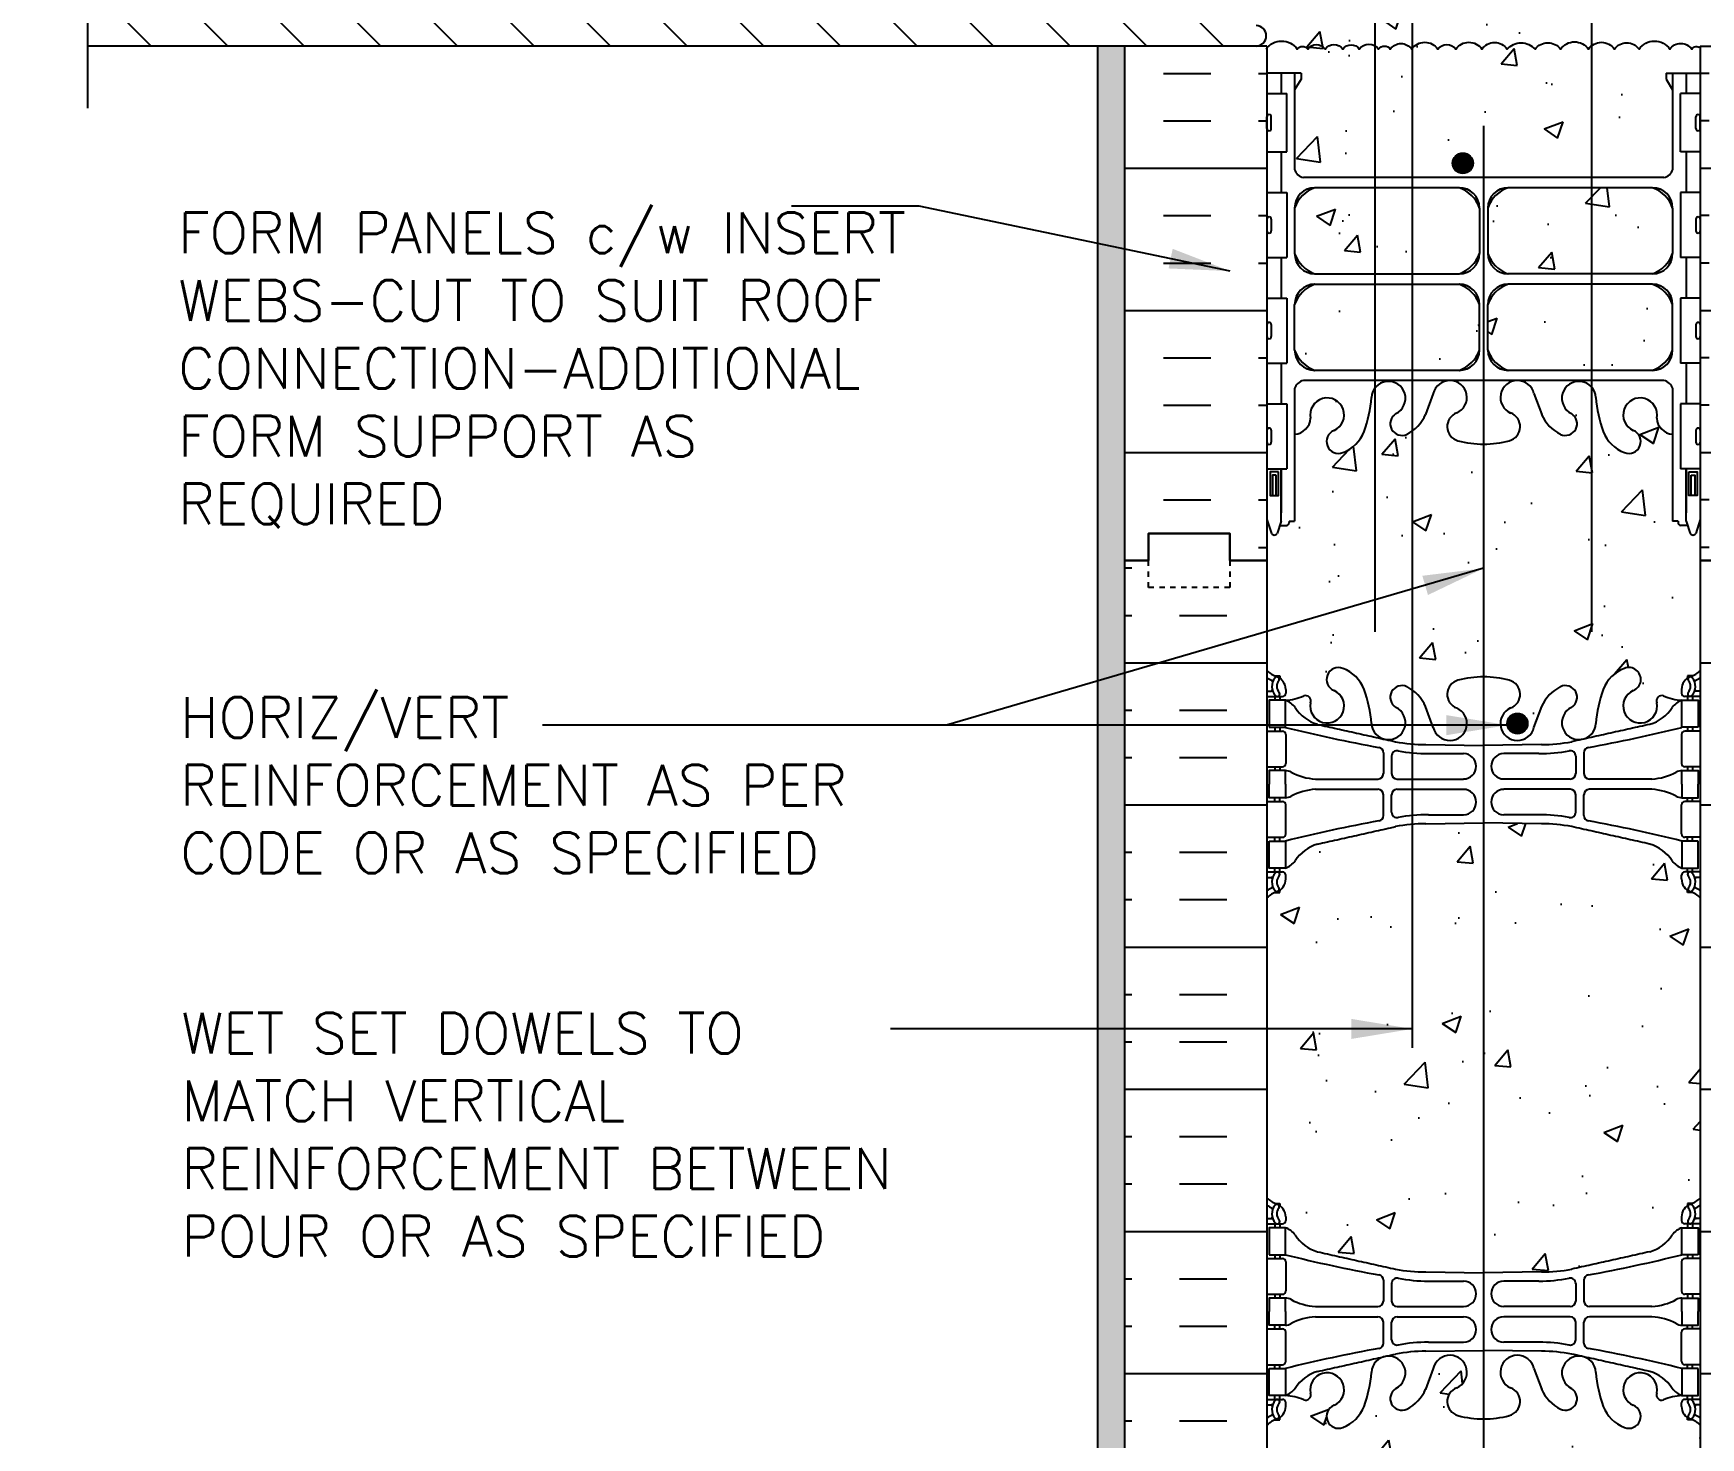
# Model space of a CAD drawing. Header units: inches. Extents: x 108 to 209, y 128 to 196.
# Drawn here: x 155.59 to 186.38, y 151.07 to 177 of the extents above; entities that cross this region are included whole.
import ezdxf

# ---------------------------------------------------------------- set-up
doc = ezdxf.new("R2010")
doc.units = ezdxf.units.IN
doc.header["$LTSCALE"] = 0.5
doc.header["$MEASUREMENT"] = 0
doc.linetypes.add('DASHED2', pattern=[0.375, 0.25, -0.125])
for name, color, linetype in [('HATCH', 12, 'Continuous'), ('line25', 2, 'Continuous'), ('LINE3', 3, 'Continuous'), ('LINE50', 5, 'Continuous'), ('LINE9', 9, 'Continuous'), ('TEXT', 4, 'Continuous'), ('Web_Edge', 9, 'Continuous')]:
    doc.layers.add(name, color=color, linetype=linetype)
doc.styles.add('DIM', font='romans.shx', dxfattribs={"width": 0.7})
doc.styles.add('ROMANS', font='romans.shx', dxfattribs={"height": 0.75})
doc.dimstyles.new('ext_12', dxfattribs={"dimscale": 12, "dimtxt": 0.09375, "dimasz": 0.09375, "dimexe": 0.09375, "dimexo": 0.0625, "dimgap": 0.0625, "dimtad": 1, "dimdec": 1, "dimzin": 3, "dimdsep": 46, "dimlunit": 4, "dimtxsty": 'DIM', "dimcen": 0.09, "dimdle": 0.09375, "dimclrt": 4, "dimadec": 0, "dimazin": 0, "dimtfac": 1, "dimtdec": 1, "dimtmove": 2, "dimatfit": 3, "dimfxl": 1, "dimfrac": 2, "dimtolj": 1, "dimtzin": 0, "dimarcsym": 0})

msp = doc.modelspace()

# ---------------------------------------------------------------- hatches: boundary and pattern name
at = {"layer": 'HATCH'}
h = msp.add_hatch(dxfattribs=at)
h.set_pattern_fill('ANSI31', color=256, scale=8, style=0)
h.set_pattern_definition([(135, (364.2272, 0), (0.7071068, 0.7071068), [])])
h.paths.add_polyline_path([(156.592, 176.764), (156.592, 178.991, 0.545356), (155.715, 183.102), (155.592, 183.226), (156.592, 183.226), (157.592, 183.226), (156.592, 184.226), (156.592, 184.764), (173.33, 184.764), (174.33, 184.764), (174.33, 183.264, 1.788289), (176.56, 179.635), (178.006, 179.483), (178.169, 177.139, -1), (178.169, 176.764)])
h.paths.add_polyline_path([(170.33, 180.764, 1), (165.33, 180.764, 1)], flags=16)
h.paths.add_polyline_path([(163.83, 180.764, 1), (158.83, 180.764, 1)], flags=16)
h = msp.add_hatch(dxfattribs=at)
h.set_pattern_fill('AR-CONC', color=256, scale=0.5)
h.set_pattern_definition([(50, (0, 0), (3.5863, -0.31376), [0.375, -4.125]), (355, (0, 0), (-0.693757, 3.76096), [0.3, -3.3]), (100.4514, (0.299, -0.026), (2.892544, 3.4472), [0.3187, -3.50571]), (46.1842, (0, 1), (5.33621, -0.8276), [0.5625, -6.1875]), (96.6356, (0.4447, 0.931), (4.67331, 4.87059), [0.47805, -5.25857]), (351.1842, (0, 1), (4.67331, 4.87059), [0.45, -4.95]), (21, (0.5, 0.75), (2.984535, -2.013094), [0.375, -4.125]), (326, (0.5, 0.75), (1.216577, 3.62575), [0.3, -3.3]), (71.4514, (0.7487, 0.5822), (4.20111, 1.612656), [0.3187, -3.50571]), (37.5, (0, 0), (0.060799, 1.664469), [0, -3.26, 0, -3.35, 0, -3.3125]), (7.5, (0, 0), (1.315348, 1.972059), [0, -1.91, 0, -3.185, 0, -1.2625]), (327.5, (-1.115, 0), (2.669112, -0.1127744), [0, -1.25, 0, -3.9, 0, -5.175]), (317.5, (-1.615, 0), (2.91593, 0.500525), [0, -1.625, 0, -2.59, 0, -3.675])])
h.paths.add_polyline_path([(186.136, 167.913), (186.01, 167.913, -0.414214), (185.96, 167.963), (185.96, 167.993), (185.86, 167.993), (185.86, 169.595, -0.380392), (185.567, 169.89, 2.087231), (185.133, 169.665, -1), (184.97, 169.256, -0.21345), (184.578, 169.646, -0.068226), (184.442, 170.274, 1.753171), (183.991, 169.977, -0.940793), (183.788, 169.594, -0.173075), (183.442, 169.96), (183.299, 170.347, 1.612474), (182.868, 169.988, -0.734872), (182.844, 169.477, -0.068475), (182.37, 169.414, -0.068475), (181.896, 169.477, -0.734872), (181.873, 169.988, 1.612474), (181.441, 170.347), (181.299, 169.96, -0.173075), (180.953, 169.594, -0.940793), (180.749, 169.977, 1.753171), (180.298, 170.274, -0.068226), (180.163, 169.646, -0.21345), (179.771, 169.256, -1), (179.607, 169.665, 2.087231), (179.173, 169.89, -0.380397), (178.88, 169.595), (178.88, 167.993), (178.78, 167.993), (178.78, 167.963, -0.414214), (178.73, 167.913), (178.604, 167.913), (178.555, 167.763, -0.6), (178.455, 167.763), (178.37, 168.024), (178.37, 167.264), (178.37, 165.23, 0.088416), (178.516, 165.133), (178.606, 165.133), (178.606, 165.091, -0.249069), (178.716, 164.884), (178.716, 164.816, -0.414214), (178.654, 164.754), (178.606, 164.754), (178.606, 164.684), (178.711, 164.684, 0.085348), (179.041, 164.759, -0.669601), (179.173, 164.639, 2.087231), (179.607, 164.864, -1), (179.771, 165.272, -0.21345), (180.163, 164.883, -0.068226), (180.298, 164.255, 1.753171), (180.749, 164.552, -0.940793), (180.953, 164.935, -0.173075), (181.299, 164.569), (181.441, 164.182, 1.612474), (181.873, 164.541, -0.734872), (181.896, 165.052, -0.068475), (182.37, 165.114, -0.068475), (182.844, 165.052, -0.734872), (182.868, 164.541, 1.612474), (183.299, 164.182), (183.442, 164.569, -0.173075), (183.788, 164.935, -0.940793), (183.991, 164.552, 1.753171), (184.442, 164.255, -0.068226), (184.578, 164.883, -0.21345), (184.97, 165.272, -1), (185.133, 164.864, 2.087231), (185.567, 164.639, -0.669601), (185.7, 164.759, 0.085348), (186.029, 164.684), (186.134, 164.684), (186.134, 164.754), (186.087, 164.754, -0.414214), (186.024, 164.816), (186.024, 164.884, -0.249069), (186.134, 165.091), (186.134, 165.133), (186.224, 165.133, 0.088416), (186.37, 165.23), (186.37, 167.264), (186.37, 168.024), (186.285, 167.763, -0.6), (186.185, 167.763)])
h.paths.add_polyline_path([(182.294, 171.991, 0.225652), (181.919, 172.366), (179.255, 172.366, 0.225652), (178.88, 171.991), (178.88, 171.15, 0.225652), (179.255, 170.775), (181.919, 170.775, 0.225652), (182.294, 171.15)])
h.paths.add_polyline_path([(182.294, 173.773, 0.225652), (181.919, 174.148), (179.255, 174.148, 0.225652), (178.88, 173.773), (178.88, 172.932, 0.225652), (179.255, 172.557), (181.919, 172.557, 0.225652), (182.294, 172.932)])
h.paths.add_polyline_path([(185.86, 173.773, 0.225652), (185.485, 174.148), (182.822, 174.148, 0.225652), (182.447, 173.773), (182.447, 172.932, 0.225652), (182.822, 172.557), (185.485, 172.557, 0.225652), (185.86, 172.932)])
h.paths.add_polyline_path([(185.86, 171.991, 0.225652), (185.485, 172.366), (182.822, 172.366, 0.225652), (182.447, 171.991), (182.447, 171.15, 0.225652), (182.822, 170.775), (185.485, 170.775, 0.225652), (185.86, 171.15)])
h.paths.add_polyline_path([(185.86, 175.952), (185.74, 176.152), (185.74, 176.264), (186.37, 176.264), (186.37, 176.729, 0.434696), (186.213, 176.707, 0.520567), (185.808, 176.707, 0.520567), (185.24, 176.707, 0.520567), (184.786, 176.707, 0.520567), (184.305, 176.707, 0.520567), (183.792, 176.707, 0.497193), (183.319, 176.707, 0.446925), (182.804, 176.707, 0.520567), (182.339, 176.707, 0.520567), (181.856, 176.707, 0.520567), (181.525, 176.707, 0.520567), (181.041, 176.707, 0.520567), (180.646, 176.707, 0.520567), (180.43, 176.707, 0.520567), (180.074, 176.707, 0.520567), (179.772, 176.707, 0.520567), (179.441, 176.707, 0.520567), (179.121, 176.707, 0.520567), (178.927, 176.707, 0.494469), (178.37, 176.73), (178.37, 176.264), (179, 176.264), (179, 176.152), (178.88, 175.952), (178.88, 174.483, 0.268156), (179.041, 174.335), (185.699, 174.335, 0.268138), (185.86, 174.483)])
h.paths.add_polyline_path([(186.735, 179.483), (186.86, 181.27, 0.932515), (186.912, 182.016), (187.104, 184.764), (177.636, 184.764), (177.828, 182.016, 0.932515), (177.881, 181.27), (178.006, 179.483), (178.169, 177.139, -1), (178.169, 176.764), (178.37, 176.764), (178.37, 176.73, -0.494469), (178.927, 176.707, -0.520567), (179.121, 176.707, -0.520567), (179.441, 176.707, -0.520567), (179.772, 176.707, -0.520567), (180.074, 176.707, -0.520567), (180.43, 176.707, -0.520567), (180.646, 176.707, -0.520567), (181.041, 176.707, -0.520567), (181.525, 176.707, -0.520567), (181.856, 176.707, -0.520567), (182.339, 176.707, -0.520567), (182.804, 176.707, -0.446925), (183.319, 176.707, -0.497193), (183.792, 176.707, -0.520567), (184.305, 176.707, -0.520567), (184.786, 176.707, -0.520567), (185.24, 176.707, -0.520567), (185.808, 176.707, -0.520567), (186.213, 176.707, -0.434696), (186.37, 176.729), (186.37, 176.764), (186.571, 176.764, -1), (186.571, 177.139)])
h.paths.add_polyline_path([(174.33, 183.264, 1.788289), (176.56, 179.635, 0.559194)])
h.paths.add_polyline_path([(177.881, 181.27, -0.932515), (177.828, 182.016), (177.636, 184.764), (174.33, 184.764), (174.33, 183.264, -0.559194), (176.56, 179.635), (178.006, 179.483)])
h.paths.add_polyline_path([(190.411, 183.264, 0.559194), (188.181, 179.635, 1.788289)])
h.paths.add_polyline_path([(186.37, 151.299, 0.088416), (186.224, 151.396), (186.134, 151.396), (186.134, 151.438, -0.249069), (186.024, 151.645), (186.024, 151.713, -0.414214), (186.087, 151.775), (186.134, 151.775), (186.134, 151.845), (186.029, 151.845, 0.085348), (185.7, 151.77, -0.669601), (185.567, 151.89, 2.087231), (185.133, 151.665, -1), (184.97, 151.256, -0.21345), (184.578, 151.646, -0.068226), (184.442, 152.274, 1.753171), (183.991, 151.977, -0.940793), (183.788, 151.594, -0.173075), (183.442, 151.96), (183.299, 152.347, 1.612474), (182.868, 151.988, -0.734872), (182.844, 151.477, -0.068475), (182.37, 151.414, -0.068475), (181.896, 151.477, -0.734872), (181.873, 151.988, 1.612474), (181.441, 152.347), (181.299, 151.96, -0.173075), (180.953, 151.594, -0.940793), (180.749, 151.977, 1.753171), (180.298, 152.274, -0.068226), (180.163, 151.646, -0.21345), (179.771, 151.256, -1), (179.607, 151.665, 2.087231), (179.173, 151.89, -0.669601), (179.041, 151.77, 0.085348), (178.711, 151.845), (178.606, 151.845), (178.606, 151.775), (178.654, 151.775, -0.414214), (178.716, 151.713), (178.716, 151.645, -0.249069), (178.606, 151.438), (178.606, 151.396), (178.516, 151.396, 0.088416), (178.37, 151.299), (178.37, 149.264), (181.37, 149.264), (182.37, 150.264), (182.37, 149.264), (182.37, 148.264), (183.37, 149.264), (186.37, 149.264)])
edge = h.paths.add_edge_path()
edge.add_arc((186.024, 160.677), 0.5, 46.2109, 66.4218)
edge.add_line((186.224, 161.135), (186.134, 161.135))
edge.add_line((186.134, 161.135), (186.134, 161.177))
edge.add_arc((186.274, 161.384), 0.25, 180, 235.9442, ccw=False)
edge.add_line((186.024, 161.384), (186.024, 161.451))
edge.add_arc((186.087, 161.451), 0.0625, 90, 180, ccw=False)
edge.add_line((186.087, 161.514), (186.134, 161.514))
edge.add_line((186.134, 161.514), (186.134, 161.584))
edge.add_line((186.134, 161.584), (186.029, 161.584))
edge.add_arc((186.152, 161.926), 0.364, 214.9775, 250.3387, ccw=False)
edge.add_arc((185.229, 161.315), 0.743, 32.7919, 73.8107)
edge.add_spline(control_points=[(185.436, 162.029), (183.998, 162.35)], knot_values=[0, 0, 1, 1], degree=1, periodic=0)
edge.add_arc((183.442, 159.418), 2.984, 79.2546, 90.0995)
edge.add_line((183.437, 162.402), (182.37, 162.418))
edge.add_line((182.37, 162.418), (181.304, 162.402))
edge.add_arc((181.298, 159.418), 2.984, 89.9005, 100.7454)
edge.add_spline(control_points=[(180.742, 162.35), (179.305, 162.029)], knot_values=[0, 0, 1, 1], degree=1, periodic=0)
edge.add_arc((179.512, 161.315), 0.743, 106.1893, 147.2081)
edge.add_arc((178.589, 161.926), 0.364, 289.6613, 325.0225, ccw=False)
edge.add_line((178.711, 161.584), (178.606, 161.584))
edge.add_line((178.606, 161.584), (178.606, 161.514))
edge.add_line((178.606, 161.514), (178.654, 161.514))
edge.add_arc((178.654, 161.451), 0.0625, 0, 90, ccw=False)
edge.add_line((178.716, 161.451), (178.716, 161.384))
edge.add_arc((178.466, 161.384), 0.25, 304.0558, 360, ccw=False)
edge.add_line((178.606, 161.177), (178.606, 161.135))
edge.add_line((178.606, 161.135), (178.516, 161.135))
edge.add_arc((178.716, 160.677), 0.5, 113.5782, 133.7891)
edge.add_line((178.37, 161.038), (178.37, 155.491))
edge.add_arc((178.716, 155.852), 0.5, 226.2109, 246.4218)
edge.add_line((178.516, 155.394), (178.606, 155.394))
edge.add_line((178.606, 155.394), (178.606, 155.352))
edge.add_arc((178.466, 155.145), 0.25, 0, 55.9442, ccw=False)
edge.add_line((178.716, 155.145), (178.716, 155.078))
edge.add_arc((178.654, 155.078), 0.0625, -90, 0, ccw=False)
edge.add_line((178.654, 155.015), (178.606, 155.015))
edge.add_line((178.606, 155.015), (178.606, 154.945))
edge.add_line((178.606, 154.945), (178.711, 154.945))
edge.add_arc((178.589, 154.602), 0.364, 34.9775, 70.3387, ccw=False)
edge.add_arc((179.512, 155.214), 0.743, 212.7919, 253.8107)
edge.add_spline(control_points=[(179.305, 154.5), (180.742, 154.179)], knot_values=[0, 0, 1, 1], degree=1, periodic=0)
edge.add_arc((181.298, 157.111), 2.984, 259.2546, 270.0995)
edge.add_line((181.304, 154.127), (182.37, 154.111))
edge.add_line((182.37, 154.111), (183.437, 154.127))
edge.add_arc((183.442, 157.111), 2.984, 269.9005, 280.7454)
edge.add_spline(control_points=[(183.998, 154.179), (185.436, 154.5)], knot_values=[0, 0, 1, 1], degree=1, periodic=0)
edge.add_arc((185.229, 155.214), 0.743, 286.1893, 327.2081)
edge.add_arc((186.152, 154.602), 0.364, 109.6613, 145.0225, ccw=False)
edge.add_line((186.029, 154.945), (186.134, 154.945))
edge.add_line((186.134, 154.945), (186.134, 155.015))
edge.add_line((186.134, 155.015), (186.087, 155.015))
edge.add_arc((186.087, 155.078), 0.0625, 180, 270, ccw=False)
edge.add_line((186.024, 155.078), (186.024, 155.145))
edge.add_arc((186.274, 155.145), 0.25, 124.0558, 180, ccw=False)
edge.add_line((186.134, 155.352), (186.134, 155.394))
edge.add_line((186.134, 155.394), (186.224, 155.394))
edge.add_arc((186.024, 155.852), 0.5, 293.5782, 313.7891)
edge.add_line((186.37, 155.491), (186.37, 161.038))
h = msp.add_hatch(dxfattribs=at)
h.set_pattern_fill('AR-SAND', color=256, scale=0.25, style=0)
h.set_pattern_definition([(142.5, (351.20397, 8.65817), (0.01574834, 0.48170594), [0, -0.38, 0, -0.425, 0, -0.40625]), (172.5, (351.204, 8.6582), (-0.4424442, 0.7055365), [0, -0.205, 0, -0.3425, 0, -0.13125]), (212.5, (351.51147, 8.65817), (-0.7785355, 0.00141476), [0, -0.125, 0, -0.45, 0, -0.5875]), (222.5, (351.5115, 8.6582), (-0.7515317, 0.2194189), [0, -0.0625, 0, -0.295, 0, -0.3375])])
h.paths.add_polyline_path([(175.745, 167.205), (175.745, 149.264), (175.245, 149.264), (175.245, 176.764), (175.745, 176.764)])
h = msp.add_hatch(dxfattribs=at)
h.set_pattern_fill('INSUL', color=256, scale=7, style=0)
h.set_pattern_definition([(0, (-2747.7913, -229.745), (0, 2.625), []), (0, (-2747.7913, -228.87), (0, 2.625), [0.875, -0.875]), (0, (-2747.7913, -227.995), (0, 2.625), [0.875, -0.875])])
h.paths.add_polyline_path([(178.37, 176.764), (175.745, 176.764), (175.745, 167.264), (176.183, 167.264), (176.183, 167.764), (177.683, 167.764), (177.683, 167.264), (178.37, 167.264)])
h = msp.add_hatch(dxfattribs=at)
h.set_pattern_fill('INSUL', color=256, scale=7, style=0)
h.set_pattern_definition([(180, (3112.5319, -229.745), (0, 2.625), []), (180, (3112.5319, -228.87), (0, 2.625), [0.875, -0.875]), (180, (3112.5319, -227.995), (0, 2.625), [0.875, -0.875])])
h.paths.add_polyline_path([(188.995, 176.764), (186.37, 176.764), (186.37, 167.264), (187.058, 167.264), (187.058, 167.764), (188.558, 167.764), (188.558, 167.264), (188.995, 167.264)])
h = msp.add_hatch(dxfattribs=at)
h.set_pattern_fill('INSUL', color=256, scale=7, style=0)
h.paths.add_polyline_path([(188.995, 167.264), (188.558, 167.264), (188.558, 166.764), (187.058, 166.764), (187.058, 167.264), (186.37, 167.264), (186.37, 149.264), (187.058, 149.264), (187.058, 149.764), (188.558, 149.764), (188.558, 149.264), (188.995, 149.264)])
h.paths.add_polyline_path([(178.37, 167.264), (177.683, 167.264), (177.683, 166.764), (176.183, 166.764), (176.183, 167.264), (175.745, 167.264), (175.745, 149.264), (176.183, 149.264), (176.183, 149.764), (177.683, 149.764), (177.683, 149.264), (178.37, 149.264)])
at = {"layer": 'LINE3'}
h = msp.add_hatch(color=256, dxfattribs=at)
h.paths.add_polyline_path([(182.17, 174.634, 0.831395), (181.801, 174.634)])
h.paths.add_polyline_path([(182.173, 174.6, 0.045935), (182.17, 174.634), (181.801, 174.634, 0.045935), (181.798, 174.6, 1)])
h = msp.add_hatch(color=256, dxfattribs=at)
h.paths.add_polyline_path([(183.178, 164.289, 0.831395), (182.81, 164.289)])
h.paths.add_polyline_path([(183.182, 164.254, 0.045935), (183.178, 164.289), (182.81, 164.289, 0.045935), (182.807, 164.254, 1)])

# ---------------------------------------------------------------- linework, layer by layer
at = {"layer": 'HATCH'}
msp.add_lwpolyline([(178.353, 176.707, -0.520567), (178.927, 176.707, -0.520567), (179.121, 176.707, -0.520567), (179.441, 176.707, -0.520567), (179.772, 176.707, -0.520567), (180.074, 176.707, -0.520567), (180.43, 176.707, -0.520567), (180.646, 176.707, -0.520567), (181.041, 176.707, -0.520567), (181.525, 176.707, -0.520567), (181.856, 176.707, -0.520567), (182.339, 176.707, -0.520567), (182.804, 176.707, -0.446925), (183.319, 176.707, -0.497193), (183.792, 176.707, -0.520567), (184.305, 176.707, -0.520567), (184.786, 176.707, -0.520567), (185.24, 176.707, -0.520567), (185.808, 176.707, -0.520567), (186.213, 176.707, -0.434696), (186.37, 176.729, -0.434696)], format="xyb", dxfattribs=at)
at = {"layer": 'line25'}
for p, q in [((177.169, 176.764), (156.592, 176.764)), ((178.37, 176.764), (156.592, 176.764)), ((178.37, 176.764), (178.37, 167.264)), ((186.37, 176.764), (208.148, 176.764)), ((186.37, 176.764), (186.37, 167.264)), ((178.37, 175.889), (178.735, 175.889)), ((178.735, 174.809), (178.735, 175.889)), ((186.37, 175.889), (186.005, 175.889)), ((186.005, 174.809), (186.005, 175.889)), ((178.37, 174.809), (178.735, 174.809)), ((186.37, 174.809), (186.005, 174.809)), ((178.37, 174.059), (178.735, 174.059)), ((178.735, 174.059), (178.735, 172.859)), ((186.37, 174.059), (186.005, 174.059)), ((186.005, 174.059), (186.005, 172.859)), ((178.37, 172.859), (178.735, 172.859)), ((186.37, 172.859), (186.005, 172.859)), ((178.37, 172.109), (178.735, 172.109)), ((178.735, 172.109), (178.735, 170.909)), ((186.37, 172.109), (186.005, 172.109)), ((186.005, 172.109), (186.005, 170.909)), ((178.37, 170.909), (178.735, 170.909)), ((186.37, 170.909), (186.005, 170.909)), ((178.37, 170.159), (178.735, 170.159)), ((178.735, 170.159), (178.735, 168.959)), ((186.37, 170.159), (186.005, 170.159)), ((186.005, 170.159), (186.005, 168.959)), ((178.37, 168.959), (178.735, 168.959)), ((186.37, 168.959), (186.005, 168.959)), ((178.37, 167.264), (178.37, 149.264)), ((186.37, 167.264), (186.37, 149.264))]:
    msp.add_line(p, q, dxfattribs=at)
msp.add_arc((178.169, 176.952), 0.188, 270, 90, dxfattribs=at)
at = {"layer": 'LINE3'}
for p, q in [((181.053, 183.264), (181.053, 158.267)), ((182.37, 175.29), (182.37, 150.257))]:
    msp.add_line(p, q, dxfattribs=at)
for points in [[(180.37, 165.949), (180.37, 179.764, 0.414214), (179.37, 180.764), (172.719, 180.764)], [(184.37, 165.949), (184.37, 179.764, -0.414214), (185.37, 180.764), (192.021, 180.764)]]:
    msp.add_lwpolyline(points, format="xyb", dxfattribs=at)
for centre in [(181.986, 174.6), (182.994, 164.254)]:
    msp.add_circle(centre, 0.188, dxfattribs=at)
at = {"layer": 'LINE50'}
for p, q in [((175.745, 167.264), (175.745, 176.764)), ((175.745, 149.264), (175.745, 167.264))]:
    msp.add_line(p, q, dxfattribs=at)
for points in [[(178.37, 167.264), (177.683, 167.264), (177.683, 167.764), (176.183, 167.764), (176.183, 167.264), (175.745, 167.264)], [(175.745, 167.264), (176.183, 167.264), (176.183, 167.764), (177.683, 167.764), (177.683, 167.264), (178.37, 167.264)], [(186.37, 167.264), (187.058, 167.264), (187.058, 167.764), (188.558, 167.764), (188.558, 167.264), (188.995, 167.264)], [(188.995, 167.264), (188.558, 167.264), (188.558, 167.764), (187.058, 167.764), (187.058, 167.264), (186.37, 167.264)]]:
    msp.add_lwpolyline(points, dxfattribs=at)
at = {"layer": 'LINE9'}
for p, q in [((175.245, 149.264), (175.245, 176.764)), ((178.41, 175.499), (178.41, 175.499)), ((186.33, 175.499), (186.33, 175.499)), ((178.37, 175.239), (178.37, 175.459)), ((178.37, 175.404), (178.37, 175.404)), ((178.37, 175.294), (178.37, 175.294)), ((178.41, 175.199), (178.41, 175.199)), ((178.45, 175.239), (178.45, 175.459)), ((186.29, 175.239), (186.29, 175.459)), ((186.33, 175.199), (186.33, 175.199)), ((186.37, 175.239), (186.37, 175.459)), ((186.37, 175.404), (186.37, 175.404)), ((186.37, 175.294), (186.37, 175.294)), ((178.37, 173.569), (178.37, 173.349)), ((178.37, 173.514), (178.37, 173.514)), ((178.37, 173.404), (178.37, 173.404)), ((178.41, 173.609), (178.41, 173.609)), ((178.45, 173.569), (178.45, 173.349)), ((186.29, 173.569), (186.29, 173.349)), ((186.33, 173.609), (186.33, 173.609)), ((186.37, 173.569), (186.37, 173.349)), ((186.37, 173.514), (186.37, 173.514)), ((186.37, 173.404), (186.37, 173.404)), ((178.41, 173.309), (178.41, 173.309)), ((186.33, 173.309), (186.33, 173.309)), ((178.37, 171.619), (178.37, 171.399)), ((178.37, 171.564), (178.37, 171.564)), ((178.45, 171.619), (178.45, 171.399)), ((186.29, 171.619), (186.29, 171.399)), ((186.37, 171.619), (186.37, 171.399)), ((186.37, 171.564), (186.37, 171.564)), ((178.37, 171.454), (178.37, 171.454)), ((178.41, 171.359), (178.41, 171.359)), ((186.33, 171.359), (186.33, 171.359)), ((186.37, 171.454), (186.37, 171.454)), ((178.37, 169.669), (178.37, 169.449)), ((178.41, 169.709), (178.41, 169.709)), ((178.45, 169.669), (178.45, 169.449)), ((186.29, 169.669), (186.29, 169.449)), ((186.33, 169.709), (186.33, 169.709)), ((186.37, 169.669), (186.37, 169.449)), ((178.37, 169.614), (178.37, 169.614)), ((178.37, 169.504), (178.37, 169.504)), ((178.41, 169.409), (178.41, 169.409)), ((186.33, 169.409), (186.33, 169.409)), ((186.37, 169.614), (186.37, 169.614)), ((186.37, 169.504), (186.37, 169.504))]:
    msp.add_line(p, q, dxfattribs=at)
msp.add_lwpolyline([(156.592, 190.382), (156.592, 184.226), (157.592, 183.226), (156.592, 183.226), (155.592, 183.226), (156.592, 182.226), (156.592, 175.614)], dxfattribs=at)
at = {"layer": 'LINE9', "linetype": 'DASHED2', "ltscale": 0.15}
msp.add_lwpolyline([(177.683, 167.264), (177.683, 167.264), (177.683, 166.764), (176.183, 166.764), (176.183, 167.264), (176.183, 167.264)], dxfattribs=at)
msp.add_lwpolyline([(177.683, 167.264), (177.683, 167.264), (177.683, 166.764), (176.183, 166.764), (176.183, 167.264), (176.183, 167.264)], dxfattribs=at)
at = {"layer": 'LINE9'}
for centre, start, end in [((178.41, 175.459), 90, 180), ((178.41, 175.459), 360, 90), ((186.33, 175.459), 90, 180), ((186.33, 175.459), 0, 90), ((178.41, 175.239), 180, 270), ((178.41, 175.239), 270, 0), ((186.33, 175.239), 180, 270), ((186.33, 175.239), 270, 0), ((178.41, 173.569), 90, 180), ((178.41, 173.349), 180, 270), ((178.41, 173.569), 0, 90), ((178.41, 173.349), 270, 0), ((186.33, 173.569), 90, 180), ((186.33, 173.349), 180, 270), ((186.33, 173.569), 360, 90), ((186.33, 173.349), 270, 0), ((178.41, 171.619), 90, 180), ((178.41, 171.619), 0, 90), ((186.33, 171.619), 90, 180), ((186.33, 171.619), 360, 90), ((178.41, 171.399), 180, 270), ((178.41, 171.399), 270, 0), ((186.33, 171.399), 180, 270), ((186.33, 171.399), 270, 0), ((178.41, 169.669), 90, 180), ((178.41, 169.669), 0, 90), ((186.33, 169.669), 90, 180), ((186.33, 169.669), 360, 90), ((178.41, 169.449), 180, 270), ((178.41, 169.449), 270, 0), ((186.33, 169.449), 180, 270), ((186.33, 169.449), 270, 0)]:
    msp.add_arc(centre, 0.04, start, end, dxfattribs=at)
at = {"layer": 'Web_Edge'}
for p, q in [((179, 176.264), (178.37, 176.264)), ((178.88, 176.264), (178.88, 174.483)), ((179, 176.152), (178.88, 175.952)), ((179, 176.152), (178.88, 175.952)), ((179, 176.264), (179, 176.152)), ((179, 176.264), (179, 176.152)), ((185.74, 176.264), (186.37, 176.264)), ((185.74, 176.264), (185.74, 176.152)), ((185.74, 176.264), (185.74, 176.152)), ((185.74, 176.152), (185.86, 175.952)), ((185.74, 176.152), (185.86, 175.952)), ((185.86, 176.264), (185.86, 174.483)), ((185.699, 174.335), (179.041, 174.335)), ((181.919, 174.148), (179.255, 174.148)), ((185.485, 174.148), (182.822, 174.148)), ((178.88, 173.773), (178.88, 172.932)), ((182.294, 173.773), (182.294, 172.932)), ((182.447, 173.773), (182.447, 172.933)), ((185.86, 173.773), (185.86, 172.932)), ((179.255, 172.557), (181.919, 172.557)), ((185.485, 172.557), (182.822, 172.557)), ((179.255, 172.366), (181.919, 172.366)), ((185.485, 172.366), (182.822, 172.366)), ((178.88, 171.15), (178.88, 171.991)), ((182.294, 171.15), (182.294, 171.991)), ((182.447, 171.15), (182.447, 171.99)), ((185.86, 171.15), (185.86, 171.991)), ((185.699, 170.588), (179.041, 170.588)), ((181.919, 170.775), (179.255, 170.775)), ((185.485, 170.775), (182.822, 170.775)), ((178.88, 170.44), (178.88, 167.993)), ((181.441, 170.347), (181.299, 169.96)), ((183.299, 170.347), (183.442, 169.96)), ((185.86, 170.44), (185.86, 167.993)), ((178.63, 167.993), (178.63, 168.959)), ((186.11, 167.993), (186.11, 168.959)), ((178.37, 168.024), (178.455, 167.763)), ((178.63, 167.993), (178.555, 167.763)), ((178.604, 167.913), (178.73, 167.913)), ((178.78, 167.993), (178.88, 167.993)), ((178.78, 167.993), (178.78, 167.963)), ((178.78, 167.963), (178.78, 167.963)), ((185.96, 167.993), (185.86, 167.993)), ((185.96, 167.993), (185.96, 167.963)), ((185.96, 167.963), (185.96, 167.963)), ((186.136, 167.913), (186.01, 167.913)), ((186.11, 167.993), (186.185, 167.763)), ((186.37, 168.024), (186.285, 167.763)), ((178.516, 165.133), (178.606, 165.133)), ((178.606, 165.133), (178.606, 165.091)), ((186.224, 165.133), (186.134, 165.133)), ((186.134, 165.133), (186.134, 165.091)), ((178.37, 164.854), (178.448, 164.854)), ((178.37, 164.754), (178.654, 164.754)), ((178.516, 164.754), (178.516, 164.684)), ((178.606, 164.754), (178.606, 164.684)), ((178.716, 164.884), (178.716, 164.816)), ((186.024, 164.884), (186.024, 164.816)), ((186.37, 164.754), (186.087, 164.754)), ((186.134, 164.754), (186.134, 164.684)), ((186.224, 164.754), (186.224, 164.684)), ((186.37, 164.854), (186.292, 164.854)), ((181.441, 164.182), (181.299, 164.569)), ((183.299, 164.182), (183.442, 164.569)), ((178.37, 164.114), (178.654, 164.114)), ((178.516, 164.184), (178.516, 164.114)), ((178.606, 164.184), (178.606, 164.114)), ((186.37, 164.114), (186.087, 164.114)), ((186.134, 164.184), (186.134, 164.114)), ((186.224, 164.184), (186.224, 164.114)), ((178.716, 164.051), (178.716, 163.516)), ((181.304, 163.866), (182.37, 163.85)), ((183.437, 163.866), (182.37, 163.85)), ((186.024, 164.051), (186.024, 163.516)), ((180.518, 163.714), (180.518, 163.329)), ((180.671, 163.652), (180.671, 163.329)), ((181.351, 163.698), (181.998, 163.698)), ((183.39, 163.698), (182.743, 163.698)), ((184.07, 163.652), (184.07, 163.329)), ((184.222, 163.714), (184.222, 163.329)), ((178.37, 163.454), (178.654, 163.454)), ((178.516, 163.454), (178.516, 163.384)), ((178.606, 163.454), (178.606, 163.384)), ((179.264, 163.228), (180.418, 163.229)), ((180.771, 163.229), (181.998, 163.229)), ((183.97, 163.229), (182.743, 163.229)), ((185.477, 163.228), (184.322, 163.229)), ((186.37, 163.454), (186.087, 163.454)), ((186.134, 163.454), (186.134, 163.384)), ((186.224, 163.454), (186.224, 163.384)), ((178.516, 162.814), (178.516, 162.884)), ((178.606, 162.814), (178.606, 162.884)), ((179.264, 163.039), (180.418, 163.039)), ((180.518, 162.554), (180.518, 162.939)), ((180.671, 162.616), (180.671, 162.939)), ((180.771, 163.039), (181.998, 163.039)), ((183.97, 163.039), (182.743, 163.039)), ((184.07, 162.616), (184.07, 162.939)), ((184.222, 162.554), (184.222, 162.939)), ((185.477, 163.039), (184.322, 163.039)), ((186.134, 162.814), (186.134, 162.884)), ((186.224, 162.814), (186.224, 162.884)), ((178.37, 162.814), (178.654, 162.814)), ((178.716, 162.216), (178.716, 162.751)), ((181.351, 162.57), (181.998, 162.57)), ((183.39, 162.57), (182.743, 162.57)), ((186.024, 162.216), (186.024, 162.751)), ((186.37, 162.814), (186.087, 162.814)), ((181.304, 162.402), (182.37, 162.418)), ((183.437, 162.402), (182.37, 162.418)), ((178.37, 162.154), (178.654, 162.154)), ((178.516, 162.084), (178.516, 162.154)), ((178.606, 162.084), (178.606, 162.154)), ((186.37, 162.154), (186.087, 162.154)), ((186.134, 162.084), (186.134, 162.154)), ((186.224, 162.084), (186.224, 162.154)), ((178.37, 161.514), (178.654, 161.514)), ((178.37, 161.414), (178.448, 161.414)), ((178.516, 161.514), (178.516, 161.584)), ((178.606, 161.514), (178.606, 161.584)), ((178.716, 161.384), (178.716, 161.451)), ((186.024, 161.384), (186.024, 161.451)), ((186.37, 161.514), (186.087, 161.514)), ((186.134, 161.514), (186.134, 161.584)), ((186.224, 161.514), (186.224, 161.584)), ((186.37, 161.414), (186.292, 161.414)), ((178.516, 161.135), (178.606, 161.135)), ((178.606, 161.135), (178.606, 161.177)), ((186.134, 161.135), (186.134, 161.177)), ((186.224, 161.135), (186.134, 161.135)), ((178.516, 155.394), (178.606, 155.394)), ((178.606, 155.394), (178.606, 155.352)), ((186.224, 155.394), (186.134, 155.394)), ((186.134, 155.394), (186.134, 155.352)), ((178.37, 155.115), (178.448, 155.115)), ((178.37, 155.015), (178.654, 155.015)), ((178.516, 155.015), (178.516, 154.945)), ((178.606, 155.015), (178.606, 154.945)), ((178.716, 155.145), (178.716, 155.078)), ((186.024, 155.145), (186.024, 155.078)), ((186.37, 155.015), (186.087, 155.015)), ((186.134, 155.015), (186.134, 154.945)), ((186.224, 155.015), (186.224, 154.945)), ((186.37, 155.115), (186.292, 155.115)), ((178.37, 154.375), (178.654, 154.375)), ((178.516, 154.445), (178.516, 154.375)), ((178.606, 154.445), (178.606, 154.375)), ((178.716, 154.313), (178.716, 153.778)), ((186.024, 154.313), (186.024, 153.778)), ((186.37, 154.375), (186.087, 154.375)), ((186.134, 154.445), (186.134, 154.375)), ((186.224, 154.445), (186.224, 154.375)), ((180.518, 153.975), (180.518, 153.59)), ((181.304, 154.127), (182.37, 154.111)), ((181.351, 153.959), (181.998, 153.959)), ((183.437, 154.127), (182.37, 154.111)), ((183.39, 153.959), (182.743, 153.959)), ((184.222, 153.975), (184.222, 153.59)), ((178.37, 153.715), (178.654, 153.715)), ((178.516, 153.715), (178.516, 153.645)), ((178.606, 153.715), (178.606, 153.645)), ((180.671, 153.913), (180.671, 153.59)), ((184.07, 153.913), (184.07, 153.59)), ((186.37, 153.715), (186.087, 153.715)), ((186.134, 153.715), (186.134, 153.645)), ((186.224, 153.715), (186.224, 153.645)), ((179.264, 153.49), (180.418, 153.49)), ((180.771, 153.49), (181.998, 153.49)), ((183.97, 153.49), (182.743, 153.49)), ((185.477, 153.49), (184.322, 153.49)), ((178.37, 153.075), (178.654, 153.075)), ((178.516, 153.075), (178.516, 153.145)), ((178.606, 153.075), (178.606, 153.145)), ((178.716, 152.478), (178.716, 153.013)), ((179.264, 153.3), (180.418, 153.3)), ((180.518, 152.815), (180.518, 153.2)), ((180.671, 152.877), (180.671, 153.2)), ((180.771, 153.3), (181.998, 153.3)), ((183.97, 153.3), (182.743, 153.3)), ((184.07, 152.877), (184.07, 153.2)), ((184.222, 152.815), (184.222, 153.2)), ((185.477, 153.3), (184.322, 153.3)), ((186.024, 152.478), (186.024, 153.013)), ((186.37, 153.075), (186.087, 153.075)), ((186.134, 153.075), (186.134, 153.145)), ((186.224, 153.075), (186.224, 153.145)), ((181.351, 152.831), (181.998, 152.831)), ((183.39, 152.831), (182.743, 152.831)), ((178.37, 152.415), (178.654, 152.415)), ((178.516, 152.345), (178.516, 152.415)), ((178.606, 152.345), (178.606, 152.415)), ((181.304, 152.663), (182.37, 152.679)), ((183.437, 152.663), (182.37, 152.679)), ((186.37, 152.415), (186.087, 152.415)), ((186.134, 152.345), (186.134, 152.415)), ((186.224, 152.345), (186.224, 152.415)), ((181.441, 152.347), (181.299, 151.96)), ((183.299, 152.347), (183.442, 151.96)), ((178.37, 151.775), (178.654, 151.775)), ((178.516, 151.775), (178.516, 151.845)), ((178.606, 151.775), (178.606, 151.845)), ((186.37, 151.775), (186.087, 151.775)), ((186.134, 151.775), (186.134, 151.845)), ((186.224, 151.775), (186.224, 151.845)), ((178.37, 151.675), (178.448, 151.675)), ((178.716, 151.645), (178.716, 151.713)), ((186.024, 151.645), (186.024, 151.713)), ((186.37, 151.675), (186.292, 151.675)), ((178.516, 151.396), (178.606, 151.396)), ((178.606, 151.396), (178.606, 151.438)), ((186.134, 151.396), (186.134, 151.438)), ((186.224, 151.396), (186.134, 151.396))]:
    msp.add_line(p, q, dxfattribs=at)
for points in [[(178.63, 176.264), (178.63, 175.889)], [(186.11, 176.264), (186.11, 175.889)], [(178.63, 174.809), (178.63, 174.059)], [(186.11, 174.809), (186.11, 174.059)], [(178.63, 172.859), (178.63, 172.109)], [(186.11, 172.859), (186.11, 172.109)], [(178.63, 170.909), (178.63, 170.159)], [(186.11, 170.909), (186.11, 170.159)], [(178.63, 168.959), (178.63, 168.143)], [(186.11, 168.959), (186.11, 168.143)], [(178.711, 163.134), (178.711, 163.384), (178.411, 163.384), (178.411, 163.134)], [(186.029, 163.134), (186.029, 163.384), (186.329, 163.384), (186.329, 163.134)], [(178.711, 163.134), (178.711, 162.884), (178.411, 162.884), (178.411, 163.134)], [(186.029, 163.134), (186.029, 162.884), (186.329, 162.884), (186.329, 163.134)], [(178.711, 153.395), (178.711, 153.645), (178.411, 153.645), (178.411, 153.395)], [(186.029, 153.395), (186.029, 153.645), (186.329, 153.645), (186.329, 153.395)], [(178.711, 153.395), (178.711, 153.145), (178.411, 153.145), (178.411, 153.395)], [(186.029, 153.395), (186.029, 153.145), (186.329, 153.145), (186.329, 153.395)]]:
    msp.add_lwpolyline(points, dxfattribs=at)
for points in [[(178.58, 168.903), (178.43, 168.903), (178.43, 168.463), (178.58, 168.463)], [(178.54, 168.843), (178.47, 168.843), (178.47, 168.463), (178.54, 168.463)], [(186.16, 168.903), (186.31, 168.903), (186.31, 168.463), (186.16, 168.463)], [(186.2, 168.843), (186.27, 168.843), (186.27, 168.463), (186.2, 168.463)], [(178.411, 164.184), (178.711, 164.184), (178.711, 164.684), (178.411, 164.684)], [(186.329, 164.184), (186.029, 164.184), (186.029, 164.684), (186.329, 164.684)], [(178.411, 162.084), (178.711, 162.084), (178.711, 161.584), (178.411, 161.584)], [(186.329, 162.084), (186.029, 162.084), (186.029, 161.584), (186.329, 161.584)], [(178.411, 154.445), (178.711, 154.445), (178.711, 154.945), (178.411, 154.945)], [(186.329, 154.445), (186.029, 154.445), (186.029, 154.945), (186.329, 154.945)], [(178.411, 152.345), (178.711, 152.345), (178.711, 151.845), (178.411, 151.845)], [(186.329, 152.345), (186.029, 152.345), (186.029, 151.845), (186.329, 151.845)]]:
    msp.add_lwpolyline(points, close=True, dxfattribs=at)
for centre, radius, start, end in [((179.089, 174.549), 0.219, 197.388, 257.4322), ((185.652, 174.549), 0.219, 282.5678, 342.6083), ((179.462, 173.566), 0.617, 109.5682, 160.4318), ((179.255, 173.773), 0.375, 90, 180), ((181.712, 173.566), 0.617, 19.5682, 70.4318), ((181.919, 173.773), 0.375, 360, 90), ((183.028, 173.566), 0.617, 109.5682, 160.4318), ((182.822, 173.773), 0.375, 90, 180), ((185.278, 173.566), 0.617, 19.5682, 70.4318), ((185.485, 173.773), 0.375, 360, 90), ((179.462, 173.139), 0.617, 199.5682, 250.4318), ((179.255, 172.932), 0.375, 180, 270), ((181.712, 173.139), 0.617, 289.5682, 340.4318), ((181.919, 172.932), 0.375, 270, 0), ((183.028, 173.139), 0.617, 199.5682, 250.4318), ((182.822, 172.932), 0.375, 180, 270), ((185.278, 173.139), 0.617, 289.5682, 340.4318), ((185.485, 172.932), 0.375, 270, 0), ((179.462, 171.784), 0.617, 109.5682, 160.4318), ((179.255, 171.991), 0.375, 90, 180), ((181.712, 171.784), 0.617, 19.5682, 70.4318), ((181.919, 171.991), 0.375, 360, 90), ((183.028, 171.784), 0.617, 109.5682, 160.4318), ((182.822, 171.991), 0.375, 90, 180), ((185.278, 171.784), 0.617, 19.5682, 70.4318), ((185.485, 171.991), 0.375, 360, 90), ((179.462, 171.357), 0.617, 199.5682, 250.4318), ((179.255, 171.15), 0.375, 180, 270), ((181.712, 171.357), 0.617, 289.5682, 340.4318), ((181.919, 171.15), 0.375, 270, 0), ((183.028, 171.357), 0.617, 199.5682, 250.4318), ((182.822, 171.15), 0.375, 180, 270), ((185.278, 171.357), 0.617, 289.5682, 340.4318), ((185.485, 171.15), 0.375, 270, 0), ((179.089, 170.374), 0.219, 102.5678, 162.6118), ((180.612, 170.259), 0.314, 296.0652, 177.2643), ((181.746, 170.274), 0.314, 293.8084, 166.5854), ((182.994, 170.274), 0.314, 13.4146, 246.1916), ((184.129, 170.259), 0.314, 2.7357, 243.9348), ((185.652, 170.374), 0.219, 17.3917, 77.4322), ((179.481, 169.952), 0.314, 293.8084, 191.4114), ((177.941, 170.454), 2.365, 339.9985, 355.6105), ((186.8, 170.454), 2.365, 184.3895, 200.0015), ((185.26, 169.952), 0.314, 348.5886, 246.1916), ((180.863, 169.791), 0.217, 121.463, 294.4736), ((180.612, 170.262), 0.75, 297.0295, 336.3062), ((181.965, 169.736), 0.268, 109.9662, 255.2108), ((182.776, 169.736), 0.268, 284.7892, 70.0338), ((184.128, 170.262), 0.75, 203.6938, 242.9705), ((183.878, 169.791), 0.217, 245.5264, 58.537), ((178.861, 169.907), 0.313, 273.5544, 356.8611), ((179.689, 169.461), 0.22, 111.8037, 291.8037), ((179.532, 169.89), 0.677, 290.6803, 338.8761), ((185.209, 169.89), 0.677, 201.1239, 249.3197), ((185.052, 169.461), 0.22, 248.1963, 68.1963), ((185.88, 169.907), 0.313, 183.1389, 266.4446), ((182.359, 171.168), 1.754, 254.7082, 270.3771), ((182.382, 171.168), 1.754, 269.6229, 285.2918), ((178.73, 167.963), 0.05, 270, 0), ((186.01, 167.963), 0.05, 180, 270), ((178.505, 167.79), 0.0567, 208.0725, 331.9275), ((186.235, 167.79), 0.0567, 208.0725, 331.9275), ((178.716, 165.591), 0.5, 226.2109, 250.5288), ((178.716, 165.591), 0.6, 234.7832, 245.0748), ((178.71, 164.938), 0.25, 140.1145, 222.4609), ((178.454, 165.028), 0.021, 343.464, 63.9957), ((178.552, 165.069), 0.045, 321.448, 139.1879), ((178.466, 164.884), 0.25, 0, 70.5288), ((178.71, 164.938), 0.16, 140.0001, 222.4609), ((179.689, 165.068), 0.22, 68.1963, 248.1963), ((179.532, 164.639), 0.677, 21.1239, 69.3197), ((181.965, 164.793), 0.268, 104.7892, 250.0338), ((182.359, 163.36), 1.754, 89.6229, 105.2918), ((182.382, 163.36), 1.754, 74.7082, 90.3771), ((182.776, 164.793), 0.268, 289.9662, 75.2108), ((185.209, 164.639), 0.677, 110.6803, 158.8761), ((185.052, 165.068), 0.22, 291.8037, 111.8037), ((186.274, 164.884), 0.25, 109.4712, 180), ((186.188, 165.069), 0.045, 40.8121, 218.552), ((186.031, 164.938), 0.16, 317.5391, 39.9999), ((186.024, 165.591), 0.5, 289.4712, 313.7891), ((186.031, 164.938), 0.25, 317.5391, 39.8855), ((186.286, 165.028), 0.021, 116.0043, 196.536), ((186.024, 165.591), 0.6, 294.9252, 305.2168), ((178.448, 164.873), 0.0196, 269.4032, 15.4901), ((178.559, 164.8), 0.045, 222.4609, 42.4609), ((178.654, 164.816), 0.0625, 270, 0), ((178.656, 165.68), 0.997, 273.1538, 293.1467), ((179.082, 164.672), 0.0968, 340.1551, 110.4331), ((179.481, 164.577), 0.314, 168.5886, 66.1916), ((177.941, 164.074), 2.365, 4.3895, 20.0015), ((180.863, 164.737), 0.217, 65.5264, 238.537), ((180.612, 164.267), 0.75, 23.6938, 62.9705), ((184.128, 164.267), 0.75, 117.0295, 156.3062), ((183.878, 164.737), 0.217, 301.463, 114.4736), ((186.8, 164.074), 2.365, 159.9985, 175.6105), ((185.26, 164.577), 0.314, 113.8084, 11.4114), ((185.658, 164.672), 0.0968, 69.5669, 199.8449), ((186.084, 165.68), 0.997, 246.8533, 266.8462), ((186.087, 164.816), 0.0625, 180, 270), ((186.182, 164.8), 0.045, 137.5391, 317.5391), ((186.292, 164.873), 0.0196, 164.5099, 270.5968), ((178.589, 164.341), 0.364, 34.9775, 70.3387), ((179.512, 164.953), 0.743, 212.7919, 253.8107), ((180.612, 164.27), 0.314, 182.7357, 63.9348), ((181.746, 164.254), 0.314, 193.4146, 66.1916), ((182.994, 164.254), 0.314, 113.8084, 346.5854), ((184.129, 164.27), 0.314, 116.0652, 357.2643), ((185.229, 164.953), 0.743, 286.1893, 327.2081), ((186.152, 164.341), 0.364, 109.6613, 145.0225), ((178.654, 164.051), 0.0625, 0, 90), ((185.52, 191.604), 28.253, 256.0552, 259.6343), ((179.221, 191.604), 28.253, 280.3657, 283.9448), ((186.087, 164.051), 0.0625, 90, 180), ((180.418, 163.714), 0.1, 360, 79.6343), ((181.298, 166.85), 2.984, 259.2546, 270.0995), ((183.442, 166.85), 2.984, 269.9005, 280.7454), ((184.322, 163.714), 0.1, 100.3657, 180), ((178.654, 163.516), 0.0625, 270, 0), ((180.771, 163.652), 0.1, 79.2546, 180), ((181.346, 166.682), 2.984, 259.2546, 270.0995), ((181.998, 163.464), 0.234, 270, 90), ((182.743, 163.464), 0.234, 90, 270), ((183.395, 166.682), 2.984, 269.9005, 280.7454), ((183.97, 163.652), 0.1, 0, 100.7454), ((186.087, 163.516), 0.0625, 180, 270), ((178.707, 163.165), 0.219, 60.4937, 88.92), ((179.349, 164.385), 1.16, 242.5844, 265.8032), ((180.418, 163.329), 0.1, 270.0388, 360), ((180.771, 163.329), 0.1, 180, 270), ((183.97, 163.329), 0.1, 270, 0), ((184.322, 163.329), 0.1, 180, 269.9612), ((185.392, 164.385), 1.16, 274.1968, 297.4156), ((186.033, 163.165), 0.219, 91.08, 119.5063), ((178.707, 163.103), 0.219, 271.08, 299.5063), ((179.349, 161.883), 1.16, 94.1968, 117.4156), ((180.418, 162.939), 0.1, 0, 89.9612), ((180.771, 162.939), 0.1, 90, 180), ((181.998, 162.804), 0.234, 270, 90), ((182.743, 162.804), 0.234, 90, 270), ((183.97, 162.939), 0.1, 0, 90), ((184.322, 162.939), 0.1, 90.0388, 180), ((185.392, 161.883), 1.16, 62.5844, 85.8032), ((186.033, 163.103), 0.219, 240.4937, 268.92), ((178.654, 162.751), 0.0625, 0, 90), ((180.418, 162.554), 0.1, 280.3657, 0), ((180.771, 162.616), 0.1, 180, 280.7454), ((181.346, 159.586), 2.984, 89.9005, 100.7454), ((183.395, 159.586), 2.984, 79.2546, 90.0995), ((183.97, 162.616), 0.1, 259.2546, 0), ((184.322, 162.554), 0.1, 180, 259.6343), ((186.087, 162.751), 0.0625, 90, 180), ((185.52, 134.664), 28.253, 100.3657, 103.9448), ((181.298, 159.418), 2.984, 89.9005, 100.7454), ((183.442, 159.418), 2.984, 79.2546, 90.0995), ((179.221, 134.664), 28.253, 76.0552, 79.6343), ((178.654, 162.216), 0.0625, 270, 0), ((179.512, 161.315), 0.743, 106.1893, 147.2081), ((185.229, 161.315), 0.743, 32.7919, 73.8107), ((186.087, 162.216), 0.0625, 180, 270), ((178.589, 161.926), 0.364, 289.6613, 325.0225), ((186.152, 161.926), 0.364, 214.9775, 250.3387), ((178.448, 161.394), 0.0196, 344.5099, 90.5968), ((178.71, 161.329), 0.25, 137.5391, 219.8855), ((178.559, 161.468), 0.045, 317.5391, 137.5391), ((178.71, 161.329), 0.16, 137.5391, 219.9999), ((178.466, 161.384), 0.25, 289.4712, 360), ((178.654, 161.451), 0.0625, 360, 90), ((186.087, 161.451), 0.0625, 90, 180), ((186.274, 161.384), 0.25, 180, 250.5288), ((186.182, 161.468), 0.045, 42.4609, 222.4609), ((186.031, 161.329), 0.16, 320.0001, 42.4609), ((186.031, 161.329), 0.25, 320.1145, 42.4609), ((186.292, 161.394), 0.0196, 89.4032, 195.4901), ((178.716, 160.677), 0.6, 114.9252, 125.2168), ((178.716, 160.677), 0.5, 109.4712, 133.7891), ((178.454, 161.24), 0.021, 296.0043, 16.536), ((178.552, 161.198), 0.045, 220.8121, 38.552), ((186.188, 161.198), 0.045, 141.448, 319.1879), ((186.024, 160.677), 0.5, 46.2109, 70.5288), ((186.286, 161.24), 0.021, 163.464, 243.9957), ((186.024, 160.677), 0.6, 54.7832, 65.0748), ((178.716, 155.852), 0.5, 226.2109, 250.5288), ((186.024, 155.852), 0.5, 289.4712, 313.7891), ((178.716, 155.852), 0.6, 234.7832, 245.0748), ((178.71, 155.2), 0.25, 140.1145, 222.4609), ((178.454, 155.289), 0.021, 343.464, 63.9957), ((178.552, 155.33), 0.045, 321.448, 139.1879), ((178.466, 155.145), 0.25, 0, 70.5288), ((178.71, 155.2), 0.16, 140.0001, 222.4609), ((186.274, 155.145), 0.25, 109.4712, 180), ((186.188, 155.33), 0.045, 40.8121, 218.552), ((186.031, 155.2), 0.16, 317.5391, 39.9999), ((186.031, 155.2), 0.25, 317.5391, 39.8855), ((186.286, 155.289), 0.021, 116.0043, 196.536), ((186.024, 155.852), 0.6, 294.9252, 305.2168), ((178.448, 155.135), 0.0196, 269.4032, 15.4901), ((178.559, 155.061), 0.045, 222.4609, 42.4609), ((178.654, 155.078), 0.0625, 270, 0), ((178.589, 154.602), 0.364, 34.9775, 70.3387), ((186.152, 154.602), 0.364, 109.6613, 145.0225), ((186.087, 155.078), 0.0625, 180, 270), ((186.182, 155.061), 0.045, 137.5391, 317.5391), ((186.292, 155.135), 0.0196, 164.5099, 270.5968), ((179.512, 155.214), 0.743, 212.7919, 253.8107), ((185.229, 155.214), 0.743, 286.1893, 327.2081), ((178.654, 154.313), 0.0625, 0, 90), ((185.52, 181.865), 28.253, 256.0552, 259.6343), ((179.221, 181.865), 28.253, 280.3657, 283.9448), ((186.087, 154.313), 0.0625, 90, 180), ((180.418, 153.975), 0.1, 360, 79.6343), ((180.771, 153.913), 0.1, 79.2546, 180), ((181.298, 157.111), 2.984, 259.2546, 270.0995), ((181.346, 156.943), 2.984, 259.2546, 270.0995), ((181.998, 153.725), 0.234, 270, 90), ((182.743, 153.725), 0.234, 90, 270), ((183.395, 156.943), 2.984, 269.9005, 280.7454), ((183.442, 157.111), 2.984, 269.9005, 280.7454), ((183.97, 153.913), 0.1, 0, 100.7454), ((184.322, 153.975), 0.1, 100.3657, 180), ((178.654, 153.778), 0.0625, 270, 0), ((178.707, 153.426), 0.219, 60.4937, 88.92), ((179.349, 154.646), 1.16, 242.5844, 265.8032), ((185.392, 154.646), 1.16, 274.1968, 297.4156), ((186.033, 153.426), 0.219, 91.08, 119.5063), ((186.087, 153.778), 0.0625, 180, 270), ((180.418, 153.59), 0.1, 270.0388, 360), ((180.771, 153.59), 0.1, 180, 270), ((183.97, 153.59), 0.1, 270, 0), ((184.322, 153.59), 0.1, 180, 269.9612), ((178.654, 153.013), 0.0625, 0, 90), ((178.707, 153.364), 0.219, 271.08, 299.5063), ((179.349, 152.144), 1.16, 94.1968, 117.4156), ((180.418, 153.2), 0.1, 0, 89.9612), ((180.771, 153.2), 0.1, 90, 180), ((181.998, 153.065), 0.234, 270, 90), ((182.743, 153.065), 0.234, 90, 270), ((183.97, 153.2), 0.1, 0, 90), ((184.322, 153.2), 0.1, 90.0388, 180), ((185.392, 152.144), 1.16, 62.5844, 85.8032), ((186.033, 153.364), 0.219, 240.4937, 268.92), ((186.087, 153.013), 0.0625, 90, 180), ((185.52, 124.925), 28.253, 100.3657, 103.9448), ((180.418, 152.815), 0.1, 280.3657, 0), ((180.771, 152.877), 0.1, 180, 280.7454), ((181.346, 149.847), 2.984, 89.9005, 100.7454), ((183.395, 149.847), 2.984, 79.2546, 90.0995), ((183.97, 152.877), 0.1, 259.2546, 0), ((184.322, 152.815), 0.1, 180, 259.6343), ((179.221, 124.925), 28.253, 76.0552, 79.6343), ((178.654, 152.478), 0.0625, 270, 0), ((180.612, 152.259), 0.314, 296.0652, 177.2643), ((181.298, 149.679), 2.984, 89.9005, 100.7454), ((181.746, 152.274), 0.314, 293.8084, 166.5854), ((182.994, 152.274), 0.314, 13.4146, 246.1916), ((183.442, 149.679), 2.984, 79.2546, 90.0995), ((184.129, 152.259), 0.314, 2.7357, 243.9348), ((186.087, 152.478), 0.0625, 180, 270), ((179.512, 151.576), 0.743, 106.1893, 147.2081), ((179.481, 151.952), 0.314, 293.8084, 191.4114), ((177.941, 152.454), 2.365, 339.9985, 355.6105), ((186.8, 152.454), 2.365, 184.3895, 200.0015), ((185.26, 151.952), 0.314, 348.5886, 246.1916), ((185.229, 151.576), 0.743, 32.7919, 73.8107), ((178.559, 151.729), 0.045, 317.5391, 137.5391), ((178.654, 151.713), 0.0625, 360, 90), ((178.589, 152.188), 0.364, 289.6613, 325.0225), ((178.656, 150.849), 0.997, 66.8533, 86.8462), ((179.082, 151.857), 0.0968, 249.5669, 19.8449), ((180.863, 151.791), 0.217, 121.463, 294.4736), ((180.612, 152.262), 0.75, 297.0295, 336.3062), ((181.965, 151.736), 0.268, 109.9662, 255.2108), ((182.776, 151.736), 0.268, 284.7892, 70.0338), ((184.128, 152.262), 0.75, 203.6938, 242.9705), ((183.878, 151.791), 0.217, 245.5264, 58.537), ((185.658, 151.857), 0.0968, 160.1551, 290.4331), ((186.084, 150.849), 0.997, 93.1538, 113.1467), ((186.152, 152.188), 0.364, 214.9775, 250.3387), ((186.087, 151.713), 0.0625, 90, 180), ((186.182, 151.729), 0.045, 42.4609, 222.4609), ((178.716, 150.938), 0.6, 114.9252, 125.2168), ((178.448, 151.655), 0.0196, 344.5099, 90.5968), ((178.71, 151.59), 0.25, 137.5391, 219.8855), ((178.454, 151.501), 0.021, 296.0043, 16.536), ((178.552, 151.46), 0.045, 220.8121, 38.552), ((178.71, 151.59), 0.16, 137.5391, 219.9999), ((178.466, 151.645), 0.25, 289.4712, 360), ((179.689, 151.461), 0.22, 111.8037, 291.8037), ((179.532, 151.89), 0.677, 290.6803, 338.8761), ((182.359, 153.168), 1.754, 254.7082, 270.3771), ((182.382, 153.168), 1.754, 269.6229, 285.2918), ((185.209, 151.89), 0.677, 201.1239, 249.3197), ((185.052, 151.461), 0.22, 248.1963, 68.1963), ((186.274, 151.645), 0.25, 180, 250.5288), ((186.188, 151.46), 0.045, 141.448, 319.1879), ((186.031, 151.59), 0.16, 320.0001, 42.4609), ((186.031, 151.59), 0.25, 320.1145, 42.4609), ((186.286, 151.501), 0.021, 163.464, 243.9957), ((186.292, 151.655), 0.0196, 89.4032, 195.4901), ((186.024, 150.938), 0.6, 54.7832, 65.0748), ((178.716, 150.938), 0.5, 109.4712, 133.7891), ((186.024, 150.938), 0.5, 46.2109, 70.5288)]:
    msp.add_arc(centre, radius, start, end, dxfattribs=at)
for points in [[(179.305, 164.238), (180.742, 163.918)], [(185.436, 164.238), (183.998, 163.918)], [(179.305, 162.029), (180.742, 162.35)], [(185.436, 162.029), (183.998, 162.35)], [(179.305, 154.5), (180.742, 154.179)], [(185.436, 154.5), (183.998, 154.179)], [(179.305, 152.29), (180.742, 152.611)], [(185.436, 152.29), (183.998, 152.611)]]:
    msp.add_open_spline(points, degree=1, dxfattribs=at)

# ---------------------------------------------------------------- texts
at = {"layer": 'TEXT', "char_height": 0.75, "style": 'ROMANS'}
for s, insert, width, attachment_point in [('FORM PANELS c/w INSERT WEBS-CUT TO SUIT ROOF CONNECTION-ADDITIONAL\\PFORM SUPPORT AS \\PREQUIRED', (158.268, 170.777), 14.56613, 4), ('HORIZ/VERT REINFORCEMENT AS PER CODE OR AS SPECIFIED', (158.303, 164.741), 14.36832, 1), ('WET SET DOWELS TO MATCH VERTICAL REINFORCEMENT BETWEEN POUR OR AS SPECIFIED', (158.326, 156.662), 15.31511, 4)]:
    msp.add_mtext(s, dxfattribs=dict(at, insert=insert, width=width, attachment_point=attachment_point))

# ---------------------------------------------------------------- leaders
at = {"layer": 'TEXT'}
for points, override in [([(184.919, 180.657), (192.802, 169.384), (195.611, 169.384)], {"dimgap": 0.0625, "dimtad": 0}), ([(177.692, 172.608), (171.95, 173.806), (169.589, 173.806)], {"dimtad": 0}), ([(182.37, 167.12), (172.45, 164.224), (164.996, 164.224)], {"dimgap": 0.0625, "dimtad": 0}), ([(182.809, 164.224), (172.45, 164.224), (164.996, 164.224)], {"dimgap": 0.0625, "dimtad": 0}), ([(181.053, 158.615), (171.418, 158.615)], {"dimgap": 0.0625, "dimtad": 0})]:
    msp.add_leader(points, dimstyle='ext_12', override=override, dxfattribs=at)

doc.saveas('drawing.dxf')
